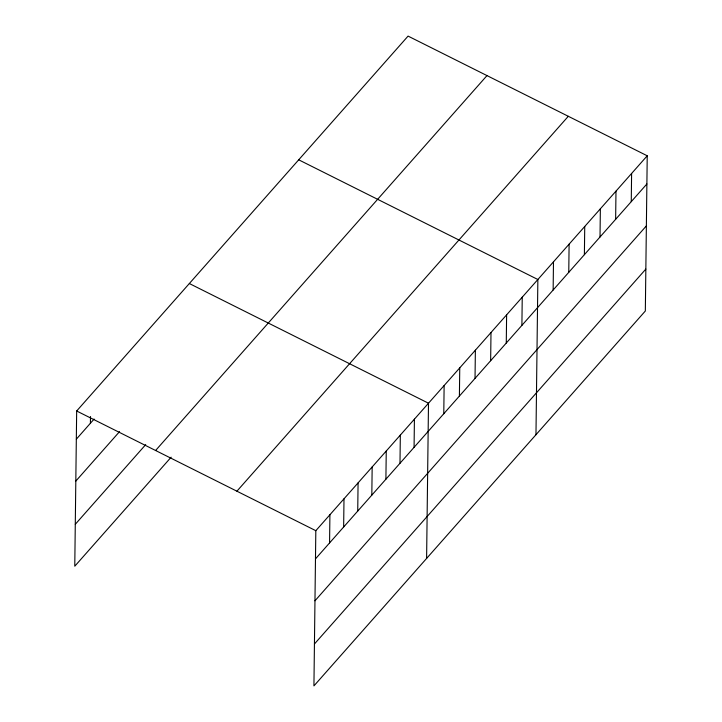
<?xml version="1.0" encoding="UTF-8"?>
<svg xmlns="http://www.w3.org/2000/svg" width="722" height="722" viewBox="0 0 722 722"><rect width="100%" height="100%" fill="white"/><g stroke="black" fill="none" stroke-linecap="round" stroke-linejoin="round"><path stroke-width="1.08" d="M647.228 155.79L315.821 530.688L313.926 685.9L645.333 311.002L647.228 155.79L408.074 36.1L76.667 410.998L74.772 566.21L171.141 457.197M90.412 423.254L90.494 416.486M329.566 542.935L329.909 514.75M343.645 527.006L343.997 498.821M357.733 511.068L358.076 482.892M371.821 495.139L372.164 466.953M385.9 479.2L386.252 451.024M399.988 463.271L400.331 435.086M414.076 447.342L414.419 419.157M426.603 558.431L428.498 403.219L189.345 283.538M443.777 413.733L444.129 385.548M459.4 396.053L459.752 367.877M475.031 378.382L475.374 350.197M490.653 360.711L490.996 332.526M506.275 343.031L506.618 314.855M521.898 325.36L522.241 297.175M535.968 434.716L537.863 279.504L298.709 159.815M553.142 290.009L553.485 261.833M568.765 272.338L569.107 244.153M584.387 254.667L584.739 226.482M600.018 236.987L600.361 208.811M615.64 219.317L615.983 191.131M631.263 201.646L631.606 173.46M76.324 439.184L94.113 419.058M75.81 481.105L119.545 431.63M75.287 524.289L145.709 444.626M155.591 450.501L486.989 75.593M236.906 491.195L568.304 116.287M315.478 558.873L646.885 183.975M314.963 600.794L646.37 225.887M314.44 643.979L645.847 269.08M76.667 410.998L315.821 530.688"/></g></svg>
